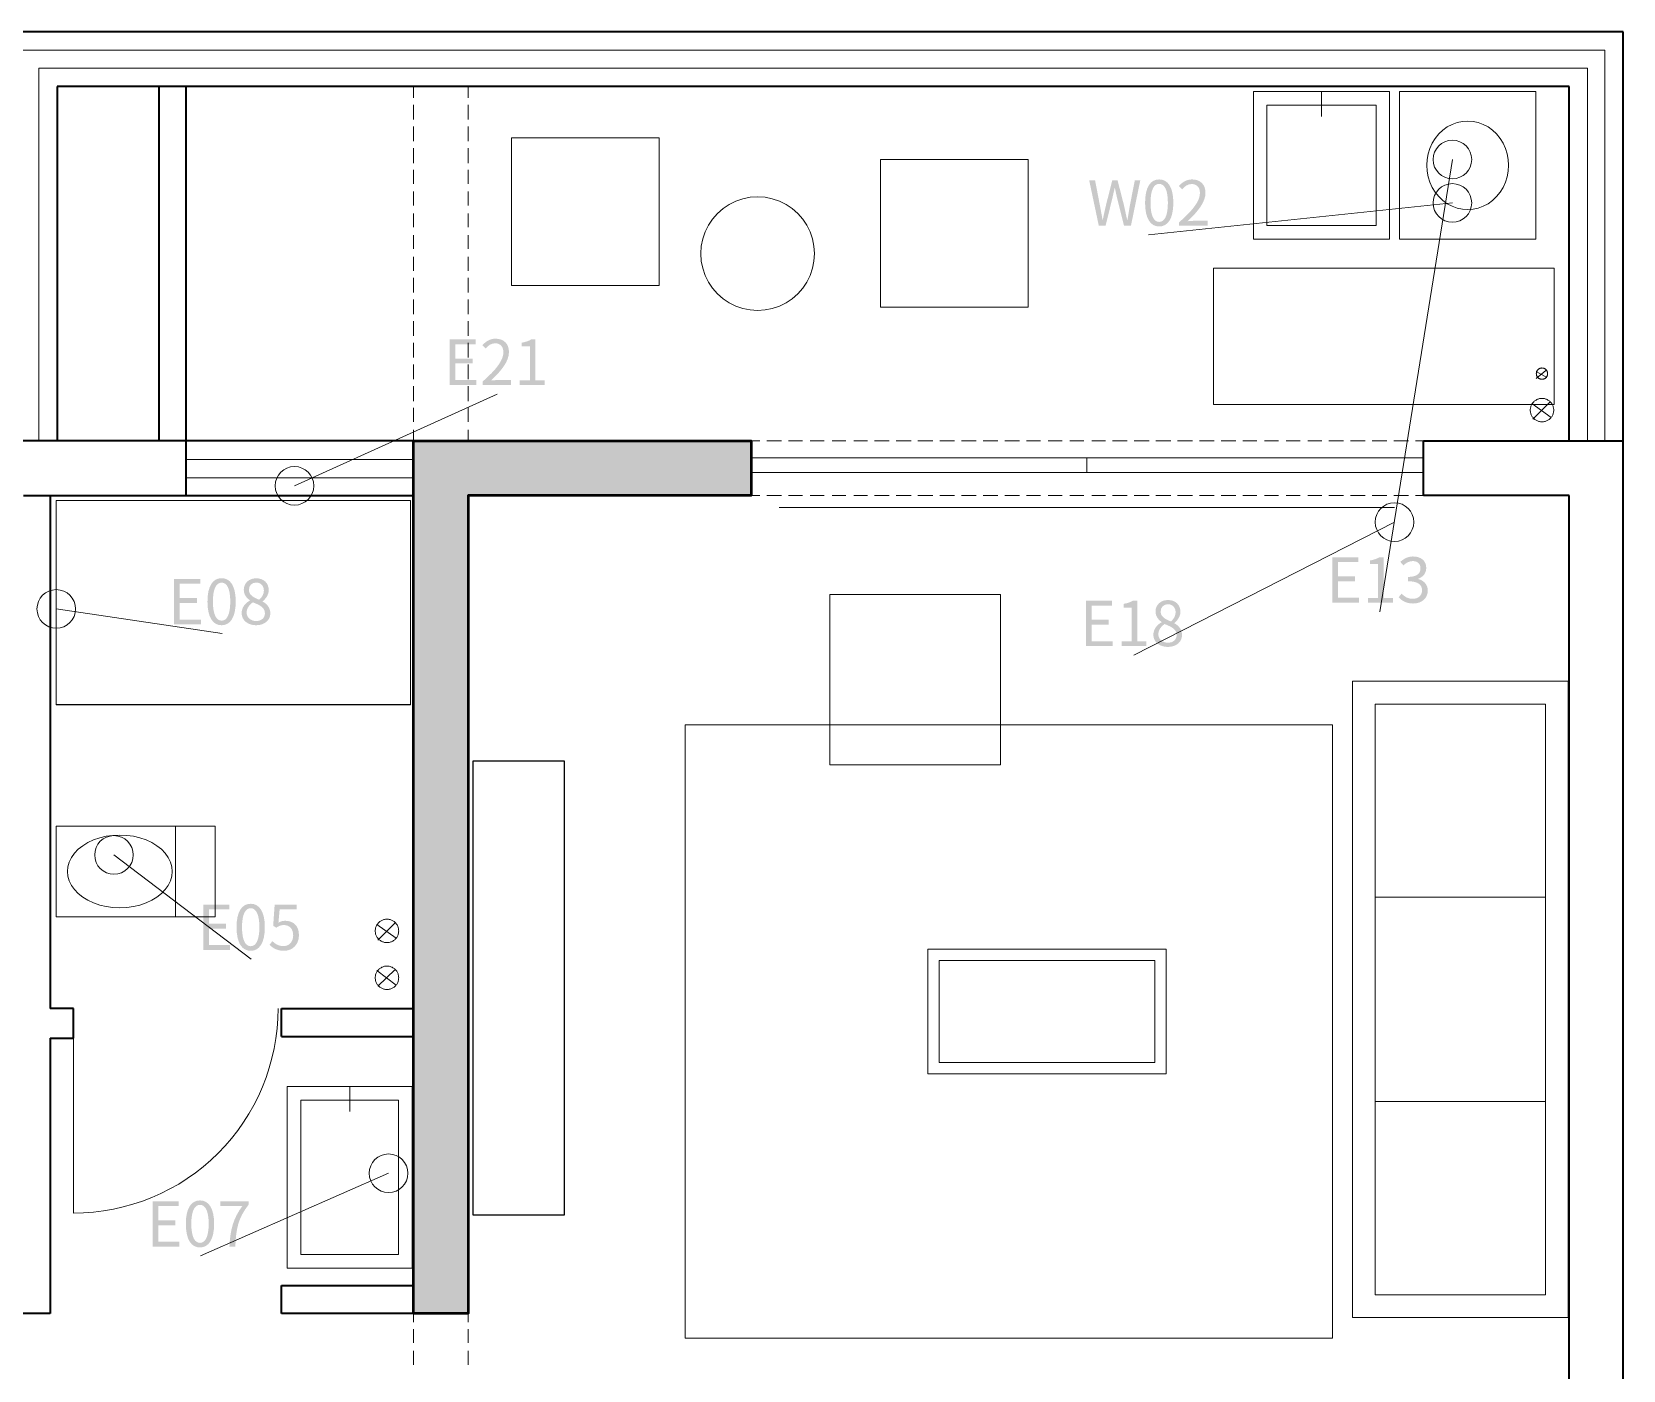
# Model space of a CAD drawing. Header units: millimetres. Extents: x -4600 to 229000, y -4300 to 19460.
# Drawn here: x 87251 to 94257, y 7580 to 13471 of the extents above; entities that cross this region are included whole.
import ezdxf

# ---------------------------------------------------------------- set-up
doc = ezdxf.new("R2010")
doc.units = ezdxf.units.MM
doc.header["$LTSCALE"] = 100
for name, color, linetype, lineweight in [('A-APPLIANCE', 4, 'Continuous', 18), ('A-CABINET', 32, 'Continuous', 25), ('A-CURTAIN', 6, 'Continuous', 13), ('A-ELEC', 1, 'Continuous', 18), ('A-EX-BEAM', 8, 'Continuous', 13), ('A-EX-SERVICE', 6, 'Continuous', 13), ('A-EX-STRUCT', 7, 'Continuous', 50), ('A-EX-WALL', 7, 'Continuous', 35), ('A-EX-WINDOW', 4, 'Continuous', 18), ('A-FURN', 7, 'Continuous', 18), ('A-LEADER', 8, 'Continuous', 13), ('A-NEW-DOOR', 3, 'Continuous', 18), ('A-RUG', 8, 'Continuous', 9), ('A-SANITARY', 4, 'Continuous', 18), ('A-WATER', 5, 'Continuous', 18)]:
    doc.layers.add(name, color=color, linetype=linetype, lineweight=lineweight)

# ---------------------------------------------------------------- blocks, each defined once
blk = doc.blocks.new('SOURCE_PROPOSED')
at = {"layer": 'A-EX-STRUCT'}
blk.add_hatch(color=256, dxfattribs=at).paths.add_polyline_path([(8931.4, 9870), (10418.5, 9870), (10418.5, 9630), (9172.2, 9630), (9172.2, 6030), (8931.4, 6030)])
at = {"layer": 'A-EX-BEAM'}
for p, q in [((8931.4, 11380.3), (8931.4, 11430)), ((9172.2, 11380.3), (9172.2, 11430)), ((8931.4, 11284.7), (8931.4, 11349.7)), ((9172.2, 11284.7), (9172.2, 11349.7)), ((8931.4, 11189.1), (8931.4, 11254.1)), ((9172.2, 11189.1), (9172.2, 11254.1)), ((8931.4, 11093.5), (8931.4, 11158.5)), ((9172.2, 11093.5), (9172.2, 11158.5)), ((8931.4, 11001.8), (8931.4, 11062.9)), ((9172.2, 11001.8), (9172.2, 11062.9)), ((8931.4, 10906.2), (8931.4, 10967.4)), ((9172.2, 10906.2), (9172.2, 10967.4)), ((8931.4, 10810.6), (8931.4, 10871.8)), ((9172.2, 10810.6), (9172.2, 10871.8)), ((8931.4, 10715), (8931.4, 10776.2)), ((9172.2, 10715), (9172.2, 10776.2)), ((8931.4, 10619.4), (8931.4, 10680.6)), ((9172.2, 10619.4), (9172.2, 10680.6)), ((8931.4, 10523.8), (8931.4, 10588.8)), ((9172.2, 10523.8), (9172.2, 10588.8)), ((8931.4, 10428.2), (8931.4, 10493.2)), ((9172.2, 10428.2), (9172.2, 10493.2)), ((8931.4, 10332.6), (8931.4, 10397.6)), ((9172.2, 10332.6), (9172.2, 10397.6)), ((8931.4, 10237.1), (8931.4, 10302.1)), ((9172.2, 10237.1), (9172.2, 10302.1)), ((8931.4, 10141.5), (8931.4, 10206.5)), ((9172.2, 10141.5), (9172.2, 10206.5)), ((8931.4, 10045.9), (8931.4, 10110.9)), ((9172.2, 10045.9), (9172.2, 10110.9)), ((8931.4, 9954.1), (8931.4, 10015.3)), ((9172.2, 9954.1), (9172.2, 10015.3)), ((8931.4, 9870), (8931.4, 9919.7)), ((9172.2, 9870), (9172.2, 9919.7)), ((10418.5, 9870), (10456.8, 9870)), ((10487.3, 9870), (10552.3, 9870)), ((10582.9, 9870), (10644.1, 9870)), ((10678.5, 9870), (10739.7, 9870)), ((10774.1, 9870), (10835.3, 9870)), ((10869.7, 9870), (10930.8, 9870)), ((10961.4, 9870), (11026.4, 9870)), ((11057, 9870), (11122, 9870)), ((11152.6, 9870), (11217.6, 9870)), ((11248.2, 9870), (11313.2, 9870)), ((11343.7, 9870), (11408.7, 9870)), ((11439.3, 9870), (11504.3, 9870)), ((11534.9, 9870), (11599.9, 9870)), ((11630.5, 9870), (11691.7, 9870)), ((11726.1, 9870), (11787.2, 9870)), ((11821.6, 9870), (11882.8, 9870)), ((11917.2, 9870), (11978.4, 9870)), ((12009, 9870), (12074, 9870)), ((12104.6, 9870), (12169.6, 9870)), ((12200.1, 9870), (12265.1, 9870)), ((12295.7, 9870), (12360.7, 9870)), ((12391.3, 9870), (12456.3, 9870)), ((12486.9, 9870), (12551.9, 9870)), ((12582.5, 9870), (12643.6, 9870)), ((12678.1, 9870), (12739.2, 9870)), ((12773.6, 9870), (12834.8, 9870)), ((12869.2, 9870), (12930.4, 9870)), ((12961, 9870), (13026, 9870)), ((13056.5, 9870), (13121.5, 9870)), ((13152.1, 9870), (13217.1, 9870)), ((13247.7, 9870), (13312.7, 9870)), ((13343.3, 9870), (13377.7, 9870)), ((10418.5, 9630), (10456.8, 9630)), ((10487.3, 9630), (10552.3, 9630)), ((10582.9, 9630), (10644.1, 9630)), ((10678.5, 9630), (10739.7, 9630)), ((10774.1, 9630), (10835.3, 9630)), ((10869.7, 9630), (10930.8, 9630)), ((10961.4, 9630), (11026.4, 9630)), ((11057, 9630), (11122, 9630)), ((11152.6, 9630), (11217.6, 9630)), ((11248.2, 9630), (11313.2, 9630)), ((11343.7, 9630), (11408.7, 9630)), ((11439.3, 9630), (11504.3, 9630)), ((11534.9, 9630), (11599.9, 9630)), ((11630.5, 9630), (11691.7, 9630)), ((11726.1, 9630), (11787.2, 9630)), ((11821.6, 9630), (11882.8, 9630)), ((11917.2, 9630), (11978.4, 9630)), ((12009, 9630), (12074, 9630)), ((12104.6, 9630), (12169.6, 9630)), ((12200.1, 9630), (12265.1, 9630)), ((12295.7, 9630), (12360.7, 9630)), ((12391.3, 9630), (12456.3, 9630)), ((12486.9, 9630), (12551.9, 9630)), ((12582.5, 9630), (12643.6, 9630)), ((12678.1, 9630), (12739.2, 9630)), ((12773.6, 9630), (12834.8, 9630)), ((12869.2, 9630), (12930.4, 9630)), ((12961, 9630), (13026, 9630)), ((13056.5, 9630), (13121.5, 9630)), ((13152.1, 9630), (13217.1, 9630)), ((13247.7, 9630), (13312.7, 9630)), ((13343.3, 9630), (13377.7, 9630)), ((8931.4, 6030), (8931.4, 5991.7)), ((9172.2, 6030), (9172.2, 5991.7)), ((8931.4, 5961.1), (8931.4, 5899.9)), ((9172.2, 5961.1), (9172.2, 5899.9)), ((8931.4, 5865.5), (8931.4, 5804.2)), ((9172.2, 5865.5), (9172.2, 5804.2))]:
    blk.add_line(p, q, dxfattribs=at)
at = {"layer": 'A-EX-SERVICE'}
for p, q in [((8931.4, 11380.3), (8931.4, 11430)), ((9172.2, 11380.3), (9172.2, 11430)), ((8931.4, 11284.7), (8931.4, 11349.7)), ((9172.2, 11284.7), (9172.2, 11349.7)), ((8931.4, 11189.1), (8931.4, 11254.1)), ((9172.2, 11189.1), (9172.2, 11254.1)), ((8931.4, 11093.5), (8931.4, 11158.5)), ((9172.2, 11093.5), (9172.2, 11158.5)), ((8931.4, 11001.8), (8931.4, 11062.9)), ((9172.2, 11001.8), (9172.2, 11062.9)), ((8931.4, 10906.2), (8931.4, 10967.4)), ((9172.2, 10906.2), (9172.2, 10967.4)), ((8931.4, 10810.6), (8931.4, 10871.8)), ((9172.2, 10810.6), (9172.2, 10871.8)), ((8931.4, 10715), (8931.4, 10776.2)), ((9172.2, 10715), (9172.2, 10776.2)), ((8931.4, 10619.4), (8931.4, 10680.6)), ((9172.2, 10619.4), (9172.2, 10680.6)), ((8931.4, 10523.8), (8931.4, 10588.8)), ((9172.2, 10523.8), (9172.2, 10588.8)), ((8931.4, 10428.2), (8931.4, 10493.2)), ((9172.2, 10428.2), (9172.2, 10493.2)), ((8931.4, 10332.6), (8931.4, 10397.6)), ((9172.2, 10332.6), (9172.2, 10397.6)), ((8931.4, 10237.1), (8931.4, 10302.1)), ((9172.2, 10237.1), (9172.2, 10302.1)), ((8931.4, 10141.5), (8931.4, 10206.5)), ((9172.2, 10141.5), (9172.2, 10206.5)), ((13874.7, 10145.3), (13916.8, 10179.7)), ((13920.6, 10149.1), (13874.7, 10175.9)), ((8931.4, 10045.9), (8931.4, 10110.9)), ((9172.2, 10045.9), (9172.2, 10110.9)), ((13939.7, 9973.2), (13855.6, 10034.4)), ((13859.4, 9965.6), (13935.9, 10042.1)), ((8931.4, 9954.1), (8931.4, 10015.3)), ((9172.2, 9954.1), (9172.2, 10015.3)), ((8931.4, 9870), (8931.4, 9919.7)), ((9172.2, 9870), (9172.2, 9919.7)), ((10418.5, 9870), (10456.8, 9870)), ((10487.3, 9870), (10552.3, 9870)), ((10582.9, 9870), (10644.1, 9870)), ((10678.5, 9870), (10739.7, 9870)), ((10774.1, 9870), (10835.3, 9870)), ((10869.7, 9870), (10930.8, 9870)), ((10961.4, 9870), (11026.4, 9870)), ((11057, 9870), (11122, 9870)), ((11152.6, 9870), (11217.6, 9870)), ((11248.2, 9870), (11313.2, 9870)), ((11343.7, 9870), (11408.7, 9870)), ((11439.3, 9870), (11504.3, 9870)), ((11534.9, 9870), (11599.9, 9870)), ((11630.5, 9870), (11691.7, 9870)), ((11726.1, 9870), (11787.2, 9870)), ((11821.6, 9870), (11882.8, 9870)), ((11917.2, 9870), (11978.4, 9870)), ((12009, 9870), (12074, 9870)), ((12104.6, 9870), (12169.6, 9870)), ((12200.1, 9870), (12265.1, 9870)), ((12295.7, 9870), (12360.7, 9870)), ((12391.3, 9870), (12456.3, 9870)), ((12486.9, 9870), (12551.9, 9870)), ((12582.5, 9870), (12643.6, 9870)), ((12678.1, 9870), (12739.2, 9870)), ((12773.6, 9870), (12834.8, 9870)), ((12869.2, 9870), (12930.4, 9870)), ((12961, 9870), (13026, 9870)), ((13056.5, 9870), (13121.5, 9870)), ((13152.1, 9870), (13217.1, 9870)), ((13247.7, 9870), (13312.7, 9870)), ((13343.3, 9870), (13377.7, 9870)), ((10418.5, 9630), (10456.8, 9630)), ((10487.3, 9630), (10552.3, 9630)), ((10582.9, 9630), (10644.1, 9630)), ((10678.5, 9630), (10739.7, 9630)), ((10774.1, 9630), (10835.3, 9630)), ((10869.7, 9630), (10930.8, 9630)), ((10961.4, 9630), (11026.4, 9630)), ((11057, 9630), (11122, 9630)), ((11152.6, 9630), (11217.6, 9630)), ((11248.2, 9630), (11313.2, 9630)), ((11343.7, 9630), (11408.7, 9630)), ((11439.3, 9630), (11504.3, 9630)), ((11534.9, 9630), (11599.9, 9630)), ((11630.5, 9630), (11691.7, 9630)), ((11726.1, 9630), (11787.2, 9630)), ((11821.6, 9630), (11882.8, 9630)), ((11917.2, 9630), (11978.4, 9630)), ((12009, 9630), (12074, 9630)), ((12104.6, 9630), (12169.6, 9630)), ((12200.1, 9630), (12265.1, 9630)), ((12295.7, 9630), (12360.7, 9630)), ((12391.3, 9630), (12456.3, 9630)), ((12486.9, 9630), (12551.9, 9630)), ((12582.5, 9630), (12643.6, 9630)), ((12678.1, 9630), (12739.2, 9630)), ((12773.6, 9630), (12834.8, 9630)), ((12869.2, 9630), (12930.4, 9630)), ((12961, 9630), (13026, 9630)), ((13056.5, 9630), (13121.5, 9630)), ((13152.1, 9630), (13217.1, 9630)), ((13247.7, 9630), (13312.7, 9630)), ((13343.3, 9630), (13377.7, 9630)), ((8854.9, 7681), (8770.8, 7742.1)), ((8774.6, 7673.3), (8851.1, 7749.7)), ((8854.9, 7474.6), (8770.8, 7539.6)), ((8774.6, 7470.8), (8851.1, 7543.4)), ((8931.4, 6030), (8931.4, 5991.7)), ((9172.2, 6030), (9172.2, 5991.7)), ((8931.4, 5961.1), (8931.4, 5899.9)), ((9172.2, 5961.1), (9172.2, 5899.9)), ((8931.4, 5865.5), (8931.4, 5804.2)), ((9172.2, 5865.5), (9172.2, 5804.2))]:
    blk.add_line(p, q, dxfattribs=at)
for points in [[(13899.6, 10191.2), (13897.9, 10191.1), (13896.2, 10190.9), (13894.6, 10190.7), (13893, 10190.3), (13891.4, 10189.8), (13889.9, 10189.2), (13888.4, 10188.5), (13887, 10187.8), (13885.7, 10186.9), (13884.4, 10186), (13883.2, 10185), (13882, 10183.9), (13880.9, 10182.7), (13879.9, 10181.5), (13879, 10180.2), (13878.1, 10178.9), (13877.3, 10177.5), (13876.7, 10176), (13876.1, 10174.5), (13875.6, 10172.9), (13875.2, 10171.3), (13874.9, 10169.7), (13874.8, 10168), (13874.7, 10166.3)], [(13874.7, 10166.3), (13874.8, 10164.6), (13874.9, 10163), (13875.2, 10161.3), (13875.6, 10159.7), (13876.1, 10158.2), (13876.7, 10156.6), (13877.3, 10155.2), (13878.1, 10153.8), (13879, 10152.4), (13879.9, 10151.1), (13880.9, 10149.9), (13882, 10148.7), (13883.2, 10147.7), (13884.4, 10146.6), (13885.7, 10145.7), (13887, 10144.9), (13888.4, 10144.1), (13889.9, 10143.4), (13891.4, 10142.8), (13893, 10142.4), (13894.6, 10142), (13896.2, 10141.7), (13897.9, 10141.5), (13899.6, 10141.5)], [(13924.4, 10166.3), (13924.4, 10168), (13924.2, 10169.7), (13923.9, 10171.3), (13923.5, 10172.9), (13923, 10174.5), (13922.5, 10176), (13921.8, 10177.5), (13921, 10178.9), (13920.2, 10180.2), (13919.2, 10181.5), (13918.2, 10182.7), (13917.1, 10183.9), (13916, 10185), (13914.8, 10186), (13913.5, 10186.9), (13912.1, 10187.8), (13910.7, 10188.5), (13909.2, 10189.2), (13907.7, 10189.8), (13906.2, 10190.3), (13904.6, 10190.7), (13902.9, 10190.9), (13901.3, 10191.1), (13899.6, 10191.2)], [(13899.6, 10141.5), (13901.3, 10141.5), (13902.9, 10141.7), (13904.6, 10142), (13906.2, 10142.4), (13907.7, 10142.8), (13909.2, 10143.4), (13910.7, 10144.1), (13912.1, 10144.9), (13913.5, 10145.7), (13914.8, 10146.6), (13916, 10147.7), (13917.1, 10148.7), (13918.2, 10149.9), (13919.2, 10151.1), (13920.2, 10152.4), (13921, 10153.8), (13921.8, 10155.2), (13922.5, 10156.6), (13923, 10158.2), (13923.5, 10159.7), (13923.9, 10161.3), (13924.2, 10163), (13924.4, 10164.6), (13924.4, 10166.3)], [(13899.6, 10057.4), (13896, 10057.2), (13892.6, 10056.9), (13889.2, 10056.3), (13885.8, 10055.5), (13882.6, 10054.5), (13879.5, 10053.3), (13876.4, 10051.9), (13873.5, 10050.3), (13870.7, 10048.5), (13868, 10046.6), (13865.5, 10044.5), (13863.1, 10042.2), (13860.8, 10039.8), (13858.7, 10037.3), (13856.8, 10034.6), (13855, 10031.8), (13853.4, 10028.9), (13852, 10025.8), (13850.8, 10022.7), (13849.8, 10019.5), (13849, 10016.1), (13848.4, 10012.7), (13848.1, 10009.3), (13848, 10005.7)], [(13951.2, 10005.7), (13951.1, 10009.3), (13950.7, 10012.7), (13950.1, 10016.1), (13949.3, 10019.5), (13948.3, 10022.7), (13947.1, 10025.8), (13945.7, 10028.9), (13944.1, 10031.8), (13942.4, 10034.6), (13940.4, 10037.3), (13938.3, 10039.8), (13936.1, 10042.2), (13933.7, 10044.5), (13931.1, 10046.6), (13928.4, 10048.5), (13925.6, 10050.3), (13922.7, 10051.9), (13919.7, 10053.3), (13916.5, 10054.5), (13913.3, 10055.5), (13910, 10056.3), (13906.6, 10056.9), (13903.1, 10057.2), (13899.6, 10057.4)], [(13848, 10005.7), (13848.1, 10002.2), (13848.4, 9998.7), (13849, 9995.3), (13849.8, 9992), (13850.8, 9988.8), (13852, 9985.6), (13853.4, 9982.6), (13855, 9979.7), (13856.8, 9976.9), (13858.7, 9974.2), (13860.8, 9971.6), (13863.1, 9969.2), (13865.5, 9967), (13868, 9964.9), (13870.7, 9962.9), (13873.5, 9961.2), (13876.4, 9959.6), (13879.5, 9958.2), (13882.6, 9957), (13885.8, 9956), (13889.2, 9955.2), (13892.6, 9954.6), (13896, 9954.2), (13899.6, 9954.1)], [(13899.6, 9954.1), (13903.1, 9954.2), (13906.6, 9954.6), (13910, 9955.2), (13913.3, 9956), (13916.5, 9957), (13919.7, 9958.2), (13922.7, 9959.6), (13925.6, 9961.2), (13928.4, 9962.9), (13931.1, 9964.9), (13933.7, 9967), (13936.1, 9969.2), (13938.3, 9971.6), (13940.4, 9974.2), (13942.4, 9976.9), (13944.1, 9979.7), (13945.7, 9982.6), (13947.1, 9985.6), (13948.3, 9988.8), (13949.3, 9992), (13950.1, 9995.3), (13950.7, 9998.7), (13951.1, 10002.2), (13951.2, 10005.7)], [(8814.8, 7765), (8811.2, 7764.9), (8807.8, 7764.6), (8804.4, 7764), (8801.1, 7763.2), (8797.8, 7762.2), (8794.7, 7761), (8791.7, 7759.6), (8788.7, 7758), (8785.9, 7756.2), (8783.2, 7754.3), (8780.7, 7752.2), (8778.3, 7749.9), (8776, 7747.5), (8773.9, 7745), (8772, 7742.3), (8770.2, 7739.5), (8768.6, 7736.6), (8767.2, 7733.5), (8766, 7730.4), (8765, 7727.2), (8764.2, 7723.8), (8763.6, 7720.4), (8763.3, 7717), (8763.2, 7713.4)], [(8763.2, 7713.4), (8763.3, 7709.9), (8763.6, 7706.4), (8764.2, 7703), (8765, 7699.7), (8766, 7696.5), (8767.2, 7693.4), (8768.6, 7690.3), (8770.2, 7687.4), (8772, 7684.6), (8773.9, 7681.9), (8776, 7679.4), (8778.3, 7677), (8780.7, 7674.7), (8783.2, 7672.6), (8785.9, 7670.7), (8788.7, 7668.9), (8791.7, 7667.3), (8794.7, 7665.9), (8797.8, 7664.7), (8801.1, 7663.7), (8804.4, 7662.9), (8807.8, 7662.3), (8811.2, 7662), (8814.8, 7661.8)], [(8866.4, 7713.4), (8866.3, 7717), (8865.9, 7720.4), (8865.3, 7723.8), (8864.5, 7727.2), (8863.5, 7730.4), (8862.3, 7733.5), (8860.9, 7736.6), (8859.3, 7739.5), (8857.6, 7742.3), (8855.6, 7745), (8853.5, 7747.5), (8851.3, 7749.9), (8848.9, 7752.2), (8846.3, 7754.3), (8843.6, 7756.2), (8840.8, 7758), (8837.9, 7759.6), (8834.9, 7761), (8831.7, 7762.2), (8828.5, 7763.2), (8825.2, 7764), (8821.8, 7764.6), (8818.3, 7764.9), (8814.8, 7765)], [(8814.8, 7661.8), (8818.3, 7662), (8821.8, 7662.3), (8825.2, 7662.9), (8828.5, 7663.7), (8831.7, 7664.7), (8834.9, 7665.9), (8837.9, 7667.3), (8840.8, 7668.9), (8843.6, 7670.7), (8846.3, 7672.6), (8848.9, 7674.7), (8851.3, 7677), (8853.5, 7679.4), (8855.6, 7681.9), (8857.6, 7684.6), (8859.3, 7687.4), (8860.9, 7690.3), (8862.3, 7693.4), (8863.5, 7696.5), (8864.5, 7699.7), (8865.3, 7703), (8865.9, 7706.4), (8866.3, 7709.9), (8866.4, 7713.4)], [(8814.8, 7558.7), (8811.2, 7558.5), (8807.8, 7558.2), (8804.4, 7557.6), (8801.1, 7556.8), (8797.8, 7555.8), (8794.7, 7554.6), (8791.7, 7553.2), (8788.7, 7551.6), (8785.9, 7549.9), (8783.2, 7547.9), (8780.7, 7545.8), (8778.3, 7543.6), (8776, 7541.1), (8773.9, 7538.6), (8772, 7535.9), (8770.2, 7533.1), (8768.6, 7530.2), (8767.2, 7527.2), (8766, 7524), (8765, 7520.8), (8764.2, 7517.5), (8763.6, 7514.1), (8763.3, 7510.6), (8763.2, 7507.1)], [(8763.2, 7507.1), (8763.3, 7503.5), (8763.6, 7500.1), (8764.2, 7496.7), (8765, 7493.4), (8766, 7490.1), (8767.2, 7487), (8768.6, 7484), (8770.2, 7481), (8772, 7478.2), (8773.9, 7475.5), (8776, 7473), (8778.3, 7470.6), (8780.7, 7468.3), (8783.2, 7466.2), (8785.9, 7464.3), (8788.7, 7462.5), (8791.7, 7460.9), (8794.7, 7459.5), (8797.8, 7458.3), (8801.1, 7457.3), (8804.4, 7456.5), (8807.8, 7455.9), (8811.2, 7455.6), (8814.8, 7455.5)], [(8866.4, 7507.1), (8866.3, 7510.6), (8865.9, 7514.1), (8865.3, 7517.5), (8864.5, 7520.8), (8863.5, 7524), (8862.3, 7527.2), (8860.9, 7530.2), (8859.3, 7533.1), (8857.6, 7535.9), (8855.6, 7538.6), (8853.5, 7541.1), (8851.3, 7543.6), (8848.9, 7545.8), (8846.3, 7547.9), (8843.6, 7549.9), (8840.8, 7551.6), (8837.9, 7553.2), (8834.9, 7554.6), (8831.7, 7555.8), (8828.5, 7556.8), (8825.2, 7557.6), (8821.8, 7558.2), (8818.3, 7558.5), (8814.8, 7558.7)], [(8814.8, 7455.5), (8818.3, 7455.6), (8821.8, 7455.9), (8825.2, 7456.5), (8828.5, 7457.3), (8831.7, 7458.3), (8834.9, 7459.5), (8837.9, 7460.9), (8840.8, 7462.5), (8843.6, 7464.3), (8846.3, 7466.2), (8848.9, 7468.3), (8851.3, 7470.6), (8853.5, 7473), (8855.6, 7475.5), (8857.6, 7478.2), (8859.3, 7481), (8860.9, 7484), (8862.3, 7487), (8863.5, 7490.1), (8864.5, 7493.4), (8865.3, 7496.7), (8865.9, 7500.1), (8866.3, 7503.5), (8866.4, 7507.1)]]:
    blk.add_lwpolyline(points, dxfattribs=at)
at = {"layer": 'A-EX-STRUCT'}
blk.add_lwpolyline([(8931.4, 9870), (10418.5, 9870), (10418.5, 9630), (9172.2, 9630), (9172.2, 6030), (8931.4, 6030)], close=True, dxfattribs=at)
at = {"layer": 'A-EX-WALL'}
for p, q in [((14257, 11670.9), (7125.7, 11670.9)), ((14257, 2328.5), (14257, 11670.9)), ((14020, 11430), (7362.7, 11430)), ((7362.7, 11430), (7362.7, 9870)), ((7812.5, 9870), (7812.5, 11430)), ((7930.7, 9870), (7930.7, 11430)), ((14020, 9870), (14020, 11430)), ((10418.5, 9870), (6327, 9870)), ((7930.7, 9630), (7930.7, 9870)), ((8931.4, 9630), (8931.4, 9870)), ((10418.5, 9630), (10418.5, 9870)), ((13377.7, 9630), (13377.7, 9870)), ((13377.7, 9870), (14257, 9870)), ((7214, 9630), (8931.4, 9630)), ((7332.2, 9630), (7332.2, 7371.4)), ((8931.4, 9630), (8931.4, 7371.4)), ((9172.2, 9630), (10418.5, 9630)), ((9172.2, 9630), (9172.2, 6030)), ((14020, 9630), (13377.7, 9630)), ((14020, 2570.8), (14020, 9630)), ((7435.1, 7371.4), (7332.2, 7371.4)), ((7435.1, 7241.5), (7435.1, 7371.4)), ((8350.3, 7249.1), (8350.3, 7371.4)), ((8350.3, 7371.4), (8931.4, 7371.4)), ((8931.4, 7371.4), (8931.4, 7130.6)), ((7332.2, 7241.5), (7332.2, 6030)), ((7332.2, 7241.5), (7435.1, 7241.5)), ((8350.3, 7249.1), (8931.4, 7249.1)), ((8931.4, 7130.6), (8931.4, 6152.3)), ((8350.3, 6030), (8350.3, 6152.3)), ((8350.3, 6152.3), (8931.4, 6152.3)), ((8931.4, 6152.3), (8931.4, 6030)), ((7332.2, 6030), (7118, 6030)), ((9172.2, 6030), (8350.3, 6030))]:
    blk.add_line(p, q, dxfattribs=at)
at = {"layer": 'A-EX-WINDOW'}
for p, q in [((14176.8, 11590.6), (7206.3, 11590.6)), ((14176.8, 9870), (14176.8, 11590.6)), ((14100.3, 11510.3), (7282.6, 11510.3)), ((7282.6, 11510.3), (7282.6, 9870)), ((14100.3, 9870), (14100.3, 11510.3)), ((7930.7, 9788.7), (8931.4, 9788.7)), ((7930.7, 9707.4), (8931.4, 9707.4))]:
    blk.add_line(p, q, dxfattribs=at)
blk = doc.blocks.new('FURNITURE_INDEX')
at = {"layer": 'A-APPLIANCE'}
for points in [[(13272.6, 11408.3), (13872.6, 11408.3), (13872.6, 10758.3), (13272.6, 10758.3)], [(13752.6, 11083.3), (13751, 11108.8), (13746.4, 11133.8), (13738.9, 11158), (13728.4, 11180.8), (13715.4, 11202), (13699.8, 11221.2), (13682.1, 11238), (13662.6, 11252.2), (13641.4, 11263.5), (13619.1, 11271.7), (13596.1, 11276.7), (13572.6, 11278.3), (13549.1, 11276.7), (13526, 11271.7), (13503.7, 11263.5), (13482.6, 11252.2), (13463, 11238), (13445.3, 11221.2), (13429.8, 11202), (13416.7, 11180.8), (13406.3, 11158), (13398.7, 11133.8), (13394.1, 11108.8), (13392.6, 11083.3), (13394.1, 11057.9), (13398.7, 11032.9), (13406.3, 11008.7), (13416.7, 10985.8), (13429.8, 10964.6), (13445.3, 10945.4), (13463, 10928.6), (13482.6, 10914.5), (13503.7, 10903.2), (13526, 10895), (13549.1, 10890), (13572.6, 10888.3), (13596.1, 10890), (13619.1, 10895), (13641.4, 10903.2), (13662.6, 10914.5), (13682.1, 10928.6), (13699.8, 10945.4), (13715.4, 10964.6), (13728.4, 10985.8), (13738.9, 11008.7), (13746.4, 11032.9), (13751, 11057.9), (13752.6, 11083.3)], [(12453.8, 10630.9), (13953.8, 10630.9), (13953.8, 10030.9), (12453.8, 10030.9)]]:
    blk.add_lwpolyline(points, close=True, dxfattribs=at)
at = {"layer": 'A-CABINET'}
blk.add_lwpolyline([(9194.5, 8461.8), (9594.5, 8461.8), (9594.5, 6461.8), (9194.5, 6461.8)], close=True, dxfattribs=at)
at = {"layer": 'A-CURTAIN'}
blk.add_line((10542.1, 9576.5), (13250.3, 9576.5), dxfattribs=at)
at = {"layer": 'A-FURN'}
for p, q in [((13165.5, 7862.2), (13915.5, 7862.2)), ((13165.5, 6962.2), (13915.5, 6962.2))]:
    blk.add_line(p, q, dxfattribs=at)
for points in [[(9363.4, 11204.4), (10013.4, 11204.4), (10013.4, 10554.4), (9363.4, 10554.4)], [(10988.2, 11108.8), (11638.2, 11108.8), (11638.2, 10458.8), (10988.2, 10458.8)], [(10696.6, 10694.6), (10694.4, 10727.2), (10688, 10759.3), (10677.5, 10790.3), (10663.1, 10819.6), (10644.9, 10846.8), (10623.3, 10871.4), (10598.8, 10892.9), (10571.6, 10911.1), (10542.2, 10925.6), (10511.3, 10936.1), (10479.2, 10942.5), (10446.6, 10944.6), (10413.9, 10942.5), (10381.9, 10936.1), (10350.9, 10925.6), (10321.6, 10911.1), (10294.4, 10892.9), (10269.8, 10871.4), (10248.2, 10846.8), (10230.1, 10819.6), (10215.6, 10790.3), (10205.1, 10759.3), (10198.7, 10727.2), (10196.6, 10694.6), (10198.7, 10662), (10205.1, 10629.9), (10215.6, 10598.9), (10230.1, 10569.6), (10248.2, 10542.4), (10269.8, 10517.8), (10294.4, 10496.3), (10321.6, 10478.1), (10350.9, 10463.6), (10381.9, 10453.1), (10413.9, 10446.7), (10446.6, 10444.6), (10479.2, 10446.7), (10511.3, 10453.1), (10542.2, 10463.6), (10571.6, 10478.1), (10598.8, 10496.3), (10623.3, 10517.8), (10644.9, 10542.4), (10663.1, 10569.6), (10677.5, 10598.9), (10688, 10629.9), (10694.4, 10662), (10696.6, 10694.6)], [(10765.2, 9194.3), (11515.2, 9194.3), (11515.2, 8444.3), (10765.2, 8444.3)], [(13065.5, 8812.2), (14015.5, 8812.2), (14015.5, 6012.2), (13065.5, 6012.2)], [(13165.5, 8712.2), (13915.5, 8712.2), (13915.5, 6112.2), (13165.5, 6112.2)], [(11195.3, 7633.8), (12245.3, 7633.8), (12245.3, 7083.8), (11195.3, 7083.8)], [(11245.3, 7583.8), (12195.3, 7583.8), (12195.3, 7133.8), (11245.3, 7133.8)]]:
    blk.add_lwpolyline(points, close=True, dxfattribs=at)
at = {"layer": 'A-NEW-DOOR'}
for p, q in [((10418.5, 9795.2), (13377.7, 9795.2)), ((11896.2, 9795.2), (11896.2, 9730.6)), ((10418.5, 9730.6), (13377.7, 9730.6)), ((7435.1, 7371.4), (7435.1, 6471.4))]:
    blk.add_line(p, q, dxfattribs=at)
blk.add_lwpolyline([(8335.1, 7371.4), (8334, 7327.2), (8330.8, 7283.2), (8325.4, 7239.3), (8317.8, 7195.8), (8308.1, 7152.7), (8296.4, 7110.1), (8282.5, 7068.2), (8266.6, 7027), (8248.7, 6986.6), (8228.8, 6947.1), (8207.1, 6908.7), (8183.4, 6871.4), (8158, 6835.3), (8130.8, 6800.4), (8102, 6767), (8071.5, 6735), (8039.5, 6704.5), (8006.1, 6675.7), (7971.2, 6648.5), (7935.1, 6623.1), (7897.8, 6599.4), (7859.4, 6577.7), (7819.9, 6557.8), (7779.5, 6539.9), (7738.3, 6524), (7696.4, 6510.2), (7653.8, 6498.4), (7610.7, 6488.7), (7567.2, 6481.1), (7523.3, 6475.7), (7479.3, 6472.5), (7435.1, 6471.4)], dxfattribs=at)
at = {"layer": 'A-RUG'}
blk.add_lwpolyline([(10128, 8621.1), (12978, 8621.1), (12978, 5921.1), (10128, 5921.1)], close=True, dxfattribs=at)
at = {"layer": 'A-SANITARY'}
for p, q in [((12929, 11408.3), (12929, 11298.3)), ((7358.9, 8710.3), (8917.4, 8710.3)), ((8650.8, 7028.7), (8650.8, 6918.7))]:
    blk.add_line(p, q, dxfattribs=at)
for points in [[(12629, 11408.3), (13229, 11408.3), (13229, 10758.3), (12629, 10758.3)], [(12689, 11348.3), (13169, 11348.3), (13169, 10818.3), (12689, 10818.3)], [(7358.9, 9608.3), (8918.9, 9608.3), (8918.9, 8708.3), (7358.9, 8708.3)], [(7358.9, 8175.2), (8058.9, 8175.2), (8058.9, 7775.2), (7358.9, 7775.2)], [(7869.9, 7975.2), (7867.9, 7996.1), (7862, 8016.6), (7852.3, 8036.5), (7838.9, 8055.2), (7822.1, 8072.6), (7802.2, 8088.4), (7779.5, 8102.2), (7754.4, 8113.8), (7727.3, 8123), (7698.7, 8129.8), (7669, 8133.9), (7638.9, 8135.2), (7608.7, 8133.9), (7579.1, 8129.8), (7550.5, 8123), (7523.4, 8113.8), (7498.2, 8102.2), (7475.5, 8088.4), (7455.6, 8072.6), (7438.8, 8055.2), (7425.5, 8036.5), (7415.7, 8016.6), (7409.8, 7996.1), (7407.9, 7975.2), (7409.8, 7954.3), (7415.7, 7933.8), (7425.5, 7914), (7438.8, 7895.2), (7455.6, 7877.8), (7475.5, 7862.1), (7498.2, 7848.3), (7523.4, 7836.7), (7550.5, 7827.4), (7579.1, 7820.7), (7608.7, 7816.6), (7638.9, 7815.2), (7669, 7816.6), (7698.7, 7820.7), (7727.3, 7827.4), (7754.4, 7836.7), (7779.5, 7848.3), (7802.2, 7862.1), (7822.1, 7877.8), (7838.9, 7895.2), (7852.3, 7914), (7862, 7933.8), (7867.9, 7954.3), (7869.9, 7975.2)], [(8375.8, 7028.7), (8925.8, 7028.7), (8925.8, 6228.7), (8375.8, 6228.7)], [(8435.8, 6968.7), (8865.8, 6968.7), (8865.8, 6288.7), (8435.8, 6288.7)]]:
    blk.add_lwpolyline(points, close=True, dxfattribs=at)
blk.add_lwpolyline([(7883.9, 8175.2), (7883.9, 7775.2)], dxfattribs=at)
blk = doc.blocks.new('EQUIPMENT_POINTS')
at = {"layer": 'A-ELEC'}
for points in [[(9090.5, 10116.7), (9208.7, 10116.7), (9208.7, 10138.2), (9115.6, 10138.2), (9115.6, 10211.1), (9191.5, 10211.1), (9191.5, 10232.6), (9115.6, 10232.6), (9115.6, 10295.4), (9205.7, 10295.4), (9205.7, 10316.7), (9090.5, 10316.7), (9090.5, 10116.7)], [(12976.2, 9158), (13094.3, 9158), (13094.3, 9179.6), (13001.3, 9179.6), (13001.3, 9252.4), (13077.1, 9252.4), (13077.1, 9274), (13001.3, 9274), (13001.3, 9336.7), (13091.3, 9336.7), (13091.3, 9358), (12976.2, 9358), (12976.2, 9158)], [(7877.8, 9062.5), (7996, 9062.5), (7996, 9084), (7902.9, 9084), (7902.9, 9156.9), (7978.8, 9156.9), (7978.8, 9178.4), (7902.9, 9178.4), (7902.9, 9241.2), (7993, 9241.2), (7993, 9262.5), (7877.8, 9262.5), (7877.8, 9062.5)], [(11891.6, 8966.9), (12009.7, 8966.9), (12009.7, 8988.5), (11916.7, 8988.5), (11916.7, 9061.3), (11992.5, 9061.3), (11992.5, 9082.9), (11916.7, 9082.9), (11916.7, 9145.7), (12006.7, 9145.7), (12006.7, 9166.9), (11891.6, 9166.9), (11891.6, 8966.9)], [(8005.9, 7629.4), (8124, 7629.4), (8124, 7650.9), (8031, 7650.9), (8031, 7723.8), (8106.8, 7723.8), (8106.8, 7745.3), (8031, 7745.3), (8031, 7808.1), (8121, 7808.1), (8121, 7829.4), (8005.9, 7829.4), (8005.9, 7629.4)], [(7782.6, 6323.6), (7900.8, 6323.6), (7900.8, 6345.2), (7807.8, 6345.2), (7807.8, 6418), (7883.6, 6418), (7883.6, 6439.6), (7807.8, 6439.6), (7807.8, 6502.3), (7897.8, 6502.3), (7897.8, 6523.6), (7782.6, 6523.6), (7782.6, 6323.6)]]:
    blk.add_hatch(color=256, dxfattribs=at).paths.add_polyline_path(points)
h = blk.add_hatch(color=256, dxfattribs=at)
edge = h.paths.add_edge_path()
edge.add_line((9235.7, 10116.7), (9361.5, 10116.7))
edge.add_line((9361.5, 10116.7), (9361.5, 10138.2))
edge.add_line((9361.5, 10138.2), (9306.1, 10138.2))
edge.add_spline(control_points=[(9306.1, 10138.2), (9296, 10138.2), (9283.7, 10137.1), (9273.3, 10136.3)], knot_values=[0, 0, 0, 0, 1, 1, 1, 1], degree=3, periodic=0)
edge.add_spline(control_points=[(9273.3, 10136.3), (9320.3, 10180.8), (9351.9, 10221.4), (9351.9, 10261.6), (9351.9, 10297), (9329.3, 10320.2), (9293.5, 10320.2), (9268.1, 10320.2), (9250.7, 10308.8), (9234.6, 10291)], knot_values=[0, 0, 0, 0, 1, 1, 1, 2, 2, 2, 3, 3, 3, 3], degree=3, periodic=0)
edge.add_line((9234.6, 10291), (9249, 10276.8))
edge.add_spline(control_points=[(9249, 10276.8), (9260.2, 10290.2), (9274.2, 10300), (9290.5, 10300), (9315.4, 10300), (9327.4, 10283.4), (9327.4, 10260.5), (9327.4, 10226.1), (9298.4, 10186.2), (9235.7, 10131.4)], knot_values=[0, 0, 0, 0, 1, 1, 1, 2, 2, 2, 3, 3, 3, 3], degree=3, periodic=0)
edge.add_line((9235.7, 10131.4), (9235.7, 10116.7))
h = blk.add_hatch(color=256, dxfattribs=at)
edge = h.paths.add_edge_path()
edge.add_line((9399.1, 10116.7), (9508.8, 10116.7))
edge.add_line((9508.8, 10116.7), (9508.8, 10137.4))
edge.add_line((9508.8, 10137.4), (9468.7, 10137.4))
edge.add_line((9468.7, 10137.4), (9468.7, 10316.7))
edge.add_line((9468.7, 10316.7), (9449.6, 10316.7))
edge.add_spline(control_points=[(9449.6, 10316.7), (9438.7, 10310.4), (9425.9, 10305.8), (9408.1, 10302.5)], knot_values=[0, 0, 0, 0, 1, 1, 1, 1], degree=3, periodic=0)
edge.add_line((9408.1, 10302.5), (9408.1, 10286.7))
edge.add_line((9408.1, 10286.7), (9443.9, 10286.7))
edge.add_line((9443.9, 10286.7), (9443.9, 10137.4))
edge.add_line((9443.9, 10137.4), (9399.1, 10137.4))
edge.add_line((9399.1, 10137.4), (9399.1, 10116.7))
h = blk.add_hatch(color=256, dxfattribs=at)
edge = h.paths.add_edge_path()
edge.add_line((13133.3, 9158), (13243, 9158))
edge.add_line((13243, 9158), (13243, 9178.8))
edge.add_line((13243, 9178.8), (13202.9, 9178.8))
edge.add_line((13202.9, 9178.8), (13202.9, 9358))
edge.add_line((13202.9, 9358), (13183.8, 9358))
edge.add_spline(control_points=[(13183.8, 9358), (13172.9, 9351.7), (13160.1, 9347.1), (13142.3, 9343.8)], knot_values=[0, 0, 0, 0, 1, 1, 1, 1], degree=3, periodic=0)
edge.add_line((13142.3, 9343.8), (13142.3, 9328))
edge.add_line((13142.3, 9328), (13178.1, 9328))
edge.add_line((13178.1, 9328), (13178.1, 9178.8))
edge.add_line((13178.1, 9178.8), (13133.3, 9178.8))
edge.add_line((13133.3, 9178.8), (13133.3, 9158))
h = blk.add_hatch(color=256, dxfattribs=at)
edge = h.paths.add_edge_path()
edge.add_spline(control_points=[(13332.5, 9154.5), (13368.3, 9154.5), (13396.9, 9175.8), (13396.9, 9211.5), (13396.9, 9239.1), (13378.1, 9256.5), (13354.6, 9262.3)], knot_values=[0, 0, 0, 0, 1, 1, 1, 2, 2, 2, 2], degree=3, periodic=0)
edge.add_line((13354.6, 9262.3), (13354.6, 9263.6))
edge.add_spline(control_points=[(13354.6, 9263.6), (13375.9, 9271), (13390.1, 9287.4), (13390.1, 9311.6), (13390.1, 9343.3), (13365.5, 9361.6), (13331.7, 9361.6), (13308.8, 9361.6), (13291, 9351.5), (13276, 9337.8)], knot_values=[0, 0, 0, 0, 1, 1, 1, 2, 2, 2, 3, 3, 3, 3], degree=3, periodic=0)
edge.add_line((13276, 9337.8), (13289.4, 9322))
edge.add_spline(control_points=[(13289.4, 9322), (13300.9, 9333.5), (13314.8, 9341.4), (13330.9, 9341.4), (13351.9, 9341.4), (13364.7, 9328.8), (13364.7, 9309.7), (13364.7, 9288.2), (13350.8, 9271.5), (13309.3, 9271.5)], knot_values=[0, 0, 0, 0, 1, 1, 1, 2, 2, 2, 3, 3, 3, 3], degree=3, periodic=0)
edge.add_line((13309.3, 9271.5), (13309.3, 9252.4))
edge.add_spline(control_points=[(13309.3, 9252.4), (13355.7, 9252.4), (13371.5, 9236.6), (13371.5, 9212.3), (13371.5, 9189.4), (13354.9, 9175.2), (13330.9, 9175.2), (13308.2, 9175.2), (13293.2, 9186.1), (13281.5, 9198.1)], knot_values=[0, 0, 0, 0, 1, 1, 1, 2, 2, 2, 3, 3, 3, 3], degree=3, periodic=0)
edge.add_line((13281.5, 9198.1), (13268.7, 9182))
edge.add_spline(control_points=[(13268.7, 9182), (13281.8, 9167.6), (13301.4, 9154.5), (13332.5, 9154.5)], knot_values=[0, 0, 0, 0, 1, 1, 1, 1], degree=3, periodic=0)
h = blk.add_hatch(color=256, dxfattribs=at)
edge = h.paths.add_edge_path()
edge.add_spline(control_points=[(8086.8, 9058.9), (8124.8, 9058.9), (8149, 9093.3), (8149, 9163.2), (8149, 9232.5), (8124.8, 9266), (8086.8, 9266), (8048.6, 9266), (8024.6, 9232.5), (8024.6, 9163.2), (8024.6, 9093.3), (8048.6, 9058.9), (8086.8, 9058.9)], knot_values=[0, 0, 0, 0, 1, 1, 1, 2, 2, 2, 3, 3, 3, 4, 4, 4, 4], degree=3, periodic=0)
edge = h.paths.add_edge_path(flags=0)
edge.add_spline(control_points=[(8086.8, 9079.1), (8064.2, 9079.1), (8048.6, 9104.5), (8048.6, 9163.2), (8048.6, 9221.6), (8064.2, 9246.4), (8086.8, 9246.4), (8109.5, 9246.4), (8125, 9221.6), (8125, 9163.2), (8125, 9104.5), (8109.5, 9079.1), (8086.8, 9079.1)], knot_values=[0, 0, 0, 0, 1, 1, 1, 2, 2, 2, 3, 3, 3, 4, 4, 4, 4], degree=3, periodic=0)
h = blk.add_hatch(color=256, dxfattribs=at)
edge = h.paths.add_edge_path()
edge.add_spline(control_points=[(8238.8, 9058.9), (8276.2, 9058.9), (8301.3, 9081.6), (8301.3, 9110.5), (8301.3, 9138.1), (8285.2, 9153.1), (8267.7, 9163.2)], knot_values=[0, 0, 0, 0, 1, 1, 1, 2, 2, 2, 2], degree=3, periodic=0)
edge.add_line((8267.7, 9163.2), (8267.7, 9164.5))
edge.add_spline(control_points=[(8267.7, 9164.5), (8279.5, 9173.8), (8294.2, 9191.8), (8294.2, 9212.8), (8294.2, 9243.7), (8273.5, 9265.5), (8239.3, 9265.5), (8208.2, 9265.5), (8184.5, 9245), (8184.5, 9214.7), (8184.5, 9193.7), (8197.1, 9178.7), (8211.5, 9168.6)], knot_values=[0, 0, 0, 0, 1, 1, 1, 2, 2, 2, 3, 3, 3, 4, 4, 4, 4], degree=3, periodic=0)
edge.add_line((8211.5, 9168.6), (8211.5, 9167.5))
edge.add_spline(control_points=[(8211.5, 9167.5), (8193.2, 9157.7), (8175, 9138.9), (8175, 9112.1), (8175, 9081.3), (8201.7, 9058.9), (8238.8, 9058.9)], knot_values=[0, 0, 0, 0, 1, 1, 1, 2, 2, 2, 2], degree=3, periodic=0)
edge = h.paths.add_edge_path(flags=0)
edge.add_spline(control_points=[(8239.1, 9077.5), (8215.1, 9077.5), (8197.1, 9093), (8197.1, 9114.3), (8197.1, 9133.4), (8208.5, 9149.3), (8224.6, 9159.6)], knot_values=[0, 0, 0, 0, 1, 1, 1, 2, 2, 2, 2], degree=3, periodic=0)
edge.add_spline(control_points=[(8224.6, 9159.6), (8253, 9148.2), (8277.5, 9138.3), (8277.5, 9111.3), (8277.5, 9091.4), (8262.3, 9077.5), (8239.1, 9077.5)], knot_values=[0, 0, 0, 0, 1, 1, 1, 2, 2, 2, 2], degree=3, periodic=0)
edge = h.paths.add_edge_path(flags=0)
edge.add_spline(control_points=[(8252.4, 9171.1), (8228.7, 9180.4), (8207.2, 9191), (8207.2, 9214.7), (8207.2, 9234.1), (8220.5, 9246.9), (8239.1, 9246.9), (8260.4, 9246.9), (8272.9, 9231.4), (8272.9, 9211.5), (8272.9, 9196.7), (8265.8, 9183.1), (8252.4, 9171.1)], knot_values=[0, 0, 0, 0, 1, 1, 1, 2, 2, 2, 3, 3, 3, 4, 4, 4, 4], degree=3, periodic=0)
h = blk.add_hatch(color=256, dxfattribs=at)
edge = h.paths.add_edge_path()
edge.add_line((12048.7, 8966.9), (12158.4, 8966.9))
edge.add_line((12158.4, 8966.9), (12158.4, 8987.7))
edge.add_line((12158.4, 8987.7), (12118.3, 8987.7))
edge.add_line((12118.3, 8987.7), (12118.3, 9166.9))
edge.add_line((12118.3, 9166.9), (12099.2, 9166.9))
edge.add_spline(control_points=[(12099.2, 9166.9), (12088.3, 9160.7), (12075.5, 9156), (12057.7, 9152.8)], knot_values=[0, 0, 0, 0, 1, 1, 1, 1], degree=3, periodic=0)
edge.add_line((12057.7, 9152.8), (12057.7, 9136.9))
edge.add_line((12057.7, 9136.9), (12093.5, 9136.9))
edge.add_line((12093.5, 9136.9), (12093.5, 8987.7))
edge.add_line((12093.5, 8987.7), (12048.7, 8987.7))
edge.add_line((12048.7, 8987.7), (12048.7, 8966.9))
h = blk.add_hatch(color=256, dxfattribs=at)
edge = h.paths.add_edge_path()
edge.add_spline(control_points=[(12252.5, 8963.4), (12289.9, 8963.4), (12315, 8986), (12315, 9015), (12315, 9042.5), (12298.9, 9057.5), (12281.5, 9067.6)], knot_values=[0, 0, 0, 0, 1, 1, 1, 2, 2, 2, 2], degree=3, periodic=0)
edge.add_line((12281.5, 9067.6), (12281.5, 9069))
edge.add_spline(control_points=[(12281.5, 9069), (12293.2, 9078.3), (12307.9, 9096.3), (12307.9, 9117.3), (12307.9, 9148.1), (12287.2, 9169.9), (12253.1, 9169.9), (12222, 9169.9), (12198.2, 9149.5), (12198.2, 9119.2), (12198.2, 9098.2), (12210.8, 9083.2), (12225.3, 9073.1)], knot_values=[0, 0, 0, 0, 1, 1, 1, 2, 2, 2, 3, 3, 3, 4, 4, 4, 4], degree=3, periodic=0)
edge.add_line((12225.3, 9073.1), (12225.3, 9072))
edge.add_spline(control_points=[(12225.3, 9072), (12207, 9062.2), (12188.7, 9043.3), (12188.7, 9016.6), (12188.7, 8985.8), (12215.4, 8963.4), (12252.5, 8963.4)], knot_values=[0, 0, 0, 0, 1, 1, 1, 2, 2, 2, 2], degree=3, periodic=0)
edge = h.paths.add_edge_path(flags=0)
edge.add_spline(control_points=[(12252.8, 8981.9), (12228.8, 8981.9), (12210.8, 8997.5), (12210.8, 9018.8), (12210.8, 9037.9), (12222.3, 9053.7), (12238.4, 9064.1)], knot_values=[0, 0, 0, 0, 1, 1, 1, 2, 2, 2, 2], degree=3, periodic=0)
edge.add_spline(control_points=[(12238.4, 9064.1), (12266.7, 9052.6), (12291.3, 9042.8), (12291.3, 9015.8), (12291.3, 8995.9), (12276, 8981.9), (12252.8, 8981.9)], knot_values=[0, 0, 0, 0, 1, 1, 1, 2, 2, 2, 2], degree=3, periodic=0)
edge = h.paths.add_edge_path(flags=0)
edge.add_spline(control_points=[(12266.2, 9075.5), (12242.4, 9084.8), (12220.9, 9095.5), (12220.9, 9119.2), (12220.9, 9138.6), (12234.3, 9151.4), (12252.8, 9151.4), (12274.1, 9151.4), (12286.7, 9135.8), (12286.7, 9115.9), (12286.7, 9101.2), (12279.6, 9087.5), (12266.2, 9075.5)], knot_values=[0, 0, 0, 0, 1, 1, 1, 2, 2, 2, 3, 3, 3, 4, 4, 4, 4], degree=3, periodic=0)
h = blk.add_hatch(color=256, dxfattribs=at)
edge = h.paths.add_edge_path()
edge.add_spline(control_points=[(8214.9, 7625.8), (8252.8, 7625.8), (8277.1, 7660.2), (8277.1, 7730), (8277.1, 7799.3), (8252.8, 7832.9), (8214.9, 7832.9), (8176.7, 7832.9), (8152.6, 7799.3), (8152.6, 7730), (8152.6, 7660.2), (8176.7, 7625.8), (8214.9, 7625.8)], knot_values=[0, 0, 0, 0, 1, 1, 1, 2, 2, 2, 3, 3, 3, 4, 4, 4, 4], degree=3, periodic=0)
edge = h.paths.add_edge_path(flags=0)
edge.add_spline(control_points=[(8214.9, 7646), (8192.2, 7646), (8176.7, 7671.4), (8176.7, 7730), (8176.7, 7788.4), (8192.2, 7813.3), (8214.9, 7813.3), (8237.5, 7813.3), (8253.1, 7788.4), (8253.1, 7730), (8253.1, 7671.4), (8237.5, 7646), (8214.9, 7646)], knot_values=[0, 0, 0, 0, 1, 1, 1, 2, 2, 2, 3, 3, 3, 4, 4, 4, 4], degree=3, periodic=0)
h = blk.add_hatch(color=256, dxfattribs=at)
edge = h.paths.add_edge_path()
edge.add_spline(control_points=[(8361.9, 7625.8), (8395.5, 7625.8), (8427.4, 7650.6), (8427.4, 7694.3), (8427.4, 7738.5), (8400.1, 7758.1), (8367.1, 7758.1), (8355.1, 7758.1), (8346.1, 7755.1), (8337.1, 7750.2)], knot_values=[0, 0, 0, 0, 1, 1, 1, 2, 2, 2, 3, 3, 3, 3], degree=3, periodic=0)
edge.add_line((8337.1, 7750.2), (8342.3, 7808.1))
edge.add_line((8342.3, 7808.1), (8417.6, 7808.1))
edge.add_line((8417.6, 7808.1), (8417.6, 7829.4))
edge.add_line((8417.6, 7829.4), (8320.4, 7829.4))
edge.add_line((8320.4, 7829.4), (8313.9, 7736))
edge.add_line((8313.9, 7736), (8327.3, 7727.6))
edge.add_spline(control_points=[(8327.3, 7727.6), (8338.7, 7735.2), (8347.2, 7739.3), (8360.6, 7739.3), (8385.7, 7739.3), (8402, 7722.4), (8402, 7693.8), (8402, 7664.6), (8383.2, 7646.6), (8359.5, 7646.6), (8336.3, 7646.6), (8321.5, 7657.2), (8310.4, 7668.7)], knot_values=[0, 0, 0, 0, 1, 1, 1, 2, 2, 2, 3, 3, 3, 4, 4, 4, 4], degree=3, periodic=0)
edge.add_line((8310.4, 7668.7), (8297.8, 7652.3))
edge.add_spline(control_points=[(8297.8, 7652.3), (8311.4, 7638.9), (8330.5, 7625.8), (8361.9, 7625.8)], knot_values=[0, 0, 0, 0, 1, 1, 1, 1], degree=3, periodic=0)
h = blk.add_hatch(color=256, dxfattribs=at)
edge = h.paths.add_edge_path()
edge.add_spline(control_points=[(7991.7, 6320.1), (8029.6, 6320.1), (8053.9, 6354.5), (8053.9, 6424.3), (8053.9, 6493.6), (8029.6, 6527.2), (7991.7, 6527.2), (7953.5, 6527.2), (7929.4, 6493.6), (7929.4, 6424.3), (7929.4, 6354.5), (7953.5, 6320.1), (7991.7, 6320.1)], knot_values=[0, 0, 0, 0, 1, 1, 1, 2, 2, 2, 3, 3, 3, 4, 4, 4, 4], degree=3, periodic=0)
edge = h.paths.add_edge_path(flags=0)
edge.add_spline(control_points=[(7991.7, 6340.3), (7969, 6340.3), (7953.5, 6365.6), (7953.5, 6424.3), (7953.5, 6482.7), (7969, 6507.5), (7991.7, 6507.5), (8014.3, 6507.5), (8029.9, 6482.7), (8029.9, 6424.3), (8029.9, 6365.6), (8014.3, 6340.3), (7991.7, 6340.3)], knot_values=[0, 0, 0, 0, 1, 1, 1, 2, 2, 2, 3, 3, 3, 4, 4, 4, 4], degree=3, periodic=0)
h = blk.add_hatch(color=256, dxfattribs=at)
edge = h.paths.add_edge_path()
edge.add_line((8121.3, 6323.6), (8147.2, 6323.6))
edge.add_spline(control_points=[(8147.2, 6323.6), (8150.5, 6401.9), (8158.9, 6448.6), (8205.8, 6508.6)], knot_values=[0, 0, 0, 0, 1, 1, 1, 1], degree=3, periodic=0)
edge.add_line((8205.8, 6508.6), (8205.8, 6523.6))
edge.add_line((8205.8, 6523.6), (8080.6, 6523.6))
edge.add_line((8080.6, 6523.6), (8080.6, 6502.3))
edge.add_line((8080.6, 6502.3), (8177.7, 6502.3))
edge.add_spline(control_points=[(8177.7, 6502.3), (8138.4, 6447.8), (8124.8, 6399.5), (8121.3, 6323.6)], knot_values=[0, 0, 0, 0, 1, 1, 1, 1], degree=3, periodic=0)
at = {"layer": 'A-WATER'}
h = blk.add_hatch(color=256, dxfattribs=at)
edge = h.paths.add_edge_path()
edge.add_line((11948.5, 10817.6), (11978.5, 10817.6))
edge.add_line((11978.5, 10817.6), (12008.2, 10938.2))
edge.add_spline(control_points=[(12008.2, 10938.2), (12011.5, 10954.1), (12015.3, 10968.5), (12018.3, 10983.8)], knot_values=[0, 0, 0, 0, 1, 1, 1, 1], degree=3, periodic=0)
edge.add_line((12018.3, 10983.8), (12019.4, 10983.8))
edge.add_spline(control_points=[(12019.4, 10983.8), (12022.7, 10968.5), (12025.7, 10954.1), (12029.2, 10938.2)], knot_values=[0, 0, 0, 0, 1, 1, 1, 1], degree=3, periodic=0)
edge.add_line((12029.2, 10938.2), (12059.5, 10817.6))
edge.add_line((12059.5, 10817.6), (12090.1, 10817.6))
edge.add_line((12090.1, 10817.6), (12131.3, 11017.6))
edge.add_line((12131.3, 11017.6), (12107.3, 11017.6))
edge.add_line((12107.3, 11017.6), (12085.7, 10908.8))
edge.add_spline(control_points=[(12085.7, 10908.8), (12082.2, 10887.2), (12078.3, 10865.7), (12074.8, 10843.8)], knot_values=[0, 0, 0, 0, 1, 1, 1, 1], degree=3, periodic=0)
edge.add_line((12074.8, 10843.8), (12073.2, 10843.8))
edge.add_spline(control_points=[(12073.2, 10843.8), (12068.2, 10865.7), (12063.9, 10887.5), (12059, 10908.8)], knot_values=[0, 0, 0, 0, 1, 1, 1, 1], degree=3, periodic=0)
edge.add_line((12059, 10908.8), (12031.1, 11017.6))
edge.add_line((12031.1, 11017.6), (12007.9, 11017.6))
edge.add_line((12007.9, 11017.6), (11980.4, 10908.8))
edge.add_spline(control_points=[(11980.4, 10908.8), (11975.5, 10887.2), (11970.6, 10865.7), (11966.2, 10843.8)], knot_values=[0, 0, 0, 0, 1, 1, 1, 1], degree=3, periodic=0)
edge.add_line((11966.2, 10843.8), (11965.1, 10843.8))
edge.add_spline(control_points=[(11965.1, 10843.8), (11961, 10865.7), (11957.2, 10887.2), (11953.1, 10908.8)], knot_values=[0, 0, 0, 0, 1, 1, 1, 1], degree=3, periodic=0)
edge.add_line((11953.1, 10908.8), (11932.1, 11017.6))
edge.add_line((11932.1, 11017.6), (11906.2, 11017.6))
edge.add_line((11906.2, 11017.6), (11948.5, 10817.6))
h = blk.add_hatch(color=256, dxfattribs=at)
edge = h.paths.add_edge_path()
edge.add_spline(control_points=[(12214.5, 10814.1), (12252.4, 10814.1), (12276.7, 10848.5), (12276.7, 10918.3), (12276.7, 10987.6), (12252.4, 11021.2), (12214.5, 11021.2), (12176.3, 11021.2), (12152.3, 10987.6), (12152.3, 10918.3), (12152.3, 10848.5), (12176.3, 10814.1), (12214.5, 10814.1)], knot_values=[0, 0, 0, 0, 1, 1, 1, 2, 2, 2, 3, 3, 3, 4, 4, 4, 4], degree=3, periodic=0)
edge = h.paths.add_edge_path(flags=0)
edge.add_spline(control_points=[(12214.5, 10834.3), (12191.8, 10834.3), (12176.3, 10859.7), (12176.3, 10918.3), (12176.3, 10976.7), (12191.8, 11001.5), (12214.5, 11001.5), (12237.1, 11001.5), (12252.7, 10976.7), (12252.7, 10918.3), (12252.7, 10859.7), (12237.1, 10834.3), (12214.5, 10834.3)], knot_values=[0, 0, 0, 0, 1, 1, 1, 2, 2, 2, 3, 3, 3, 4, 4, 4, 4], degree=3, periodic=0)
h = blk.add_hatch(color=256, dxfattribs=at)
edge = h.paths.add_edge_path()
edge.add_line((12302.1, 10817.6), (12427.9, 10817.6))
edge.add_line((12427.9, 10817.6), (12427.9, 10839.2))
edge.add_line((12427.9, 10839.2), (12372.5, 10839.2))
edge.add_spline(control_points=[(12372.5, 10839.2), (12362.4, 10839.2), (12350.1, 10838.1), (12339.7, 10837.3)], knot_values=[0, 0, 0, 0, 1, 1, 1, 1], degree=3, periodic=0)
edge.add_spline(control_points=[(12339.7, 10837.3), (12386.7, 10881.8), (12418.3, 10922.4), (12418.3, 10962.5), (12418.3, 10998), (12395.7, 11021.2), (12359.9, 11021.2), (12334.5, 11021.2), (12317.1, 11009.7), (12301, 10992)], knot_values=[0, 0, 0, 0, 1, 1, 1, 2, 2, 2, 3, 3, 3, 3], degree=3, periodic=0)
edge.add_line((12301, 10992), (12315.4, 10977.8))
edge.add_spline(control_points=[(12315.4, 10977.8), (12326.6, 10991.2), (12340.5, 11001), (12356.9, 11001), (12381.7, 11001), (12393.8, 10984.4), (12393.8, 10961.4), (12393.8, 10927.1), (12364.8, 10887.2), (12302.1, 10832.4)], knot_values=[0, 0, 0, 0, 1, 1, 1, 2, 2, 2, 3, 3, 3, 3], degree=3, periodic=0)
edge.add_line((12302.1, 10832.4), (12302.1, 10817.6))
at = {"layer": 'A-ELEC'}
for centre in [(13505.1, 11108.8), (8407.6, 9672.6), (13250.3, 9512.8), (7358.9, 9130.6), (7613, 8047.8), (8821.8, 6646.6)]:
    blk.add_circle(centre, 85, dxfattribs=at)
at = {"layer": 'A-LEADER'}
for points in [[(13505.1, 11108.8), (13186.5, 9118)], [(13505.1, 10917.6), (12167, 10777.6)], [(8407.6, 9672.6), (9299.7, 10076.7)], [(13250.3, 9512.8), (12103.3, 8926.9)], [(7358.9, 9130.6), (8089.6, 9022.5)], [(7613, 8047.8), (8216.6, 7589.4)], [(8821.8, 6646.6), (7994.2, 6283.6)]]:
    blk.add_lwpolyline(points, dxfattribs=at)
at = {"layer": 'A-WATER'}
blk.add_circle((13505.1, 10917.6), 85, dxfattribs=at)
blk = doc.blocks.new('A03_SHEET')
for name in ['SOURCE_PROPOSED', 'FURNITURE_INDEX', 'EQUIPMENT_POINTS']:
    blk.add_blockref(name, (0, 1800))

msp = doc.modelspace()

# ---------------------------------------------------------------- block references
msp.add_blockref('A03_SHEET', (80000, 0))

doc.saveas('drawing.dxf')
